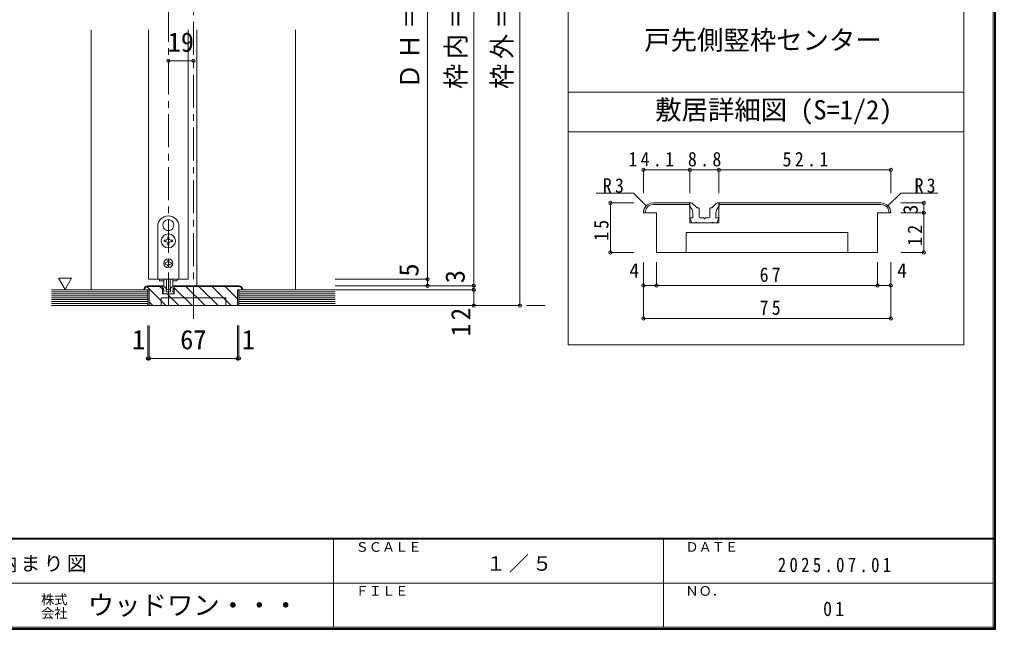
# Model space of a CAD drawing. Units: millimetres at full size, sheet at 1:5, with parts at other scales. Extents: x -957 to 993, y -689 to 708.
# Drawn here: x 253 to 993, y -689 to -227 of the extents above; entities that cross this region are included whole.
import ezdxf
from ezdxf.enums import TextEntityAlignment as Align

# ---------------------------------------------------------------- set-up
doc = ezdxf.new("R2010")
doc.units = ezdxf.units.MM
doc.header["$LTSCALE"] = 5
doc.header["$PDMODE"] = 32
doc.header["$PDSIZE"] = 2.5
doc.linetypes.add('CHAIN1', pattern=[8, 5, -1, 1, -1])
for name, color, linetype, lineweight in [('0-B_寸法', 7, 'Continuous', 9), ('F-0_補助線', 7, 'Continuous', 9), ('F-1_枠', 6, 'Continuous', 9)]:
    doc.layers.add(name, color=color, linetype=linetype, lineweight=lineweight)
doc.layers.add('F-A_文字', color=7, linetype='Continuous')
doc.styles.add('HG丸ｺﾞｼｯｸM-PRO', font='')
doc.styles.add('ＭＳ ゴシック', font='')
doc.styles.get('HG丸ｺﾞｼｯｸM-PRO').set_extended_font_data('HG丸ｺﾞｼｯｸM-PRO')
doc.styles.get('ＭＳ ゴシック').set_extended_font_data('MS Gothic')

msp = doc.modelspace()

# ---------------------------------------------------------------- linework, layer by layer
at = {"layer": '0-B_寸法'}
for p, q in [((668.869, 68.058), (668.869, -473.435)), ((632.369, 6.407), (632.369, -431.593)), ((597.369, -443.593), (597.369, -23.593)), ((562.369, -37.593), (562.369, -423.594)), ((307.369, -431.594), (307.369, -234.593)), ((350.869, -234.593), (350.869, -423.594)), ((380.869, -234.593), (380.869, -423.594)), ((387.369, -234.593), (387.369, -428.593)), ((462.369, -234.593), (462.369, -431.594)), ((968.869, -281.942), (668.869, -281.942)), ((968.869, -311.942), (668.869, -311.942)), ((725.933, -340.783), (725.933, -358.283)), ((761.183, -340.783), (725.933, -340.783)), ((761.183, -340.783), (761.183, -358.283)), ((783.183, -340.783), (761.183, -340.783)), ((783.183, -340.783), (783.183, -358.283)), ((913.433, -340.783), (783.183, -340.783)), ((913.433, -340.783), (913.433, -358.283)), ((911.236, -367.98), (920.933, -358.283)), ((920.933, -358.283), (948.97, -358.283)), ((700.933, -365.783), (700.933, -403.283)), ((700.933, -365.783), (718.646, -365.783)), ((761.183, -365.783), (733.433, -365.783)), ((761.183, -367.033), (733.433, -367.033)), ((760.933, -365.783), (762.29, -365.783)), ((760.933, -368.283), (760.933, -365.783)), ((761.183, -365.783), (761.183, -380.783)), ((766.339, -369.314), (763.174, -366.149)), ((766.869, -369.533), (767.683, -369.533)), ((777.497, -369.533), (776.683, -369.533)), ((778.028, -369.314), (781.192, -366.149)), ((905.933, -365.783), (783.183, -365.783)), ((783.183, -365.783), (783.183, -380.783)), ((905.933, -367.033), (783.183, -367.033)), ((938.433, -365.783), (920.933, -365.783)), ((938.433, -365.783), (938.433, -403.283)), ((763.433, -377.033), (761.933, -377.033)), ((763.433, -377.033), (763.433, -373.873)), ((768.183, -376.283), (768.183, -370.033)), ((771.433, -377.033), (768.933, -377.033)), ((772.183, -377.783), (771.433, -377.033)), ((772.933, -377.033), (772.183, -377.783)), ((775.433, -377.033), (772.933, -377.033)), ((776.183, -376.283), (776.183, -370.033)), ((780.933, -377.033), (780.933, -373.873)), ((780.933, -377.033), (782.433, -377.033)), ((938.433, -373.283), (920.933, -373.283)), ((357.869, -383.594), (357.869, -423.594)), ((362.226, -384.582), (362.361, -384.619)), ((362.325, -384.754), (362.361, -384.619)), ((365.77, -378.445), (365.869, -378.544)), ((365.967, -378.445), (365.869, -378.544)), ((369.511, -384.582), (369.376, -384.619)), ((369.412, -384.754), (369.376, -384.619)), ((373.869, -423.594), (373.869, -383.594)), ((783.183, -380.783), (761.183, -380.783)), ((762.683, -380.783), (761.468, -377.717)), ((765.433, -380.783), (762.683, -380.783)), ((765.433, -380.783), (765.933, -380.283)), ((765.933, -380.283), (766.433, -380.783)), ((766.433, -380.783), (777.933, -380.783)), ((365.369, -392.394), (365.369, -391.444)), ((365.369, -391.444), (366.369, -391.444)), ((366.369, -391.444), (366.369, -392.394)), ((880.933, -388.283), (758.433, -388.283)), ((758.433, -403.283), (758.433, -388.283)), ((880.933, -403.283), (880.933, -388.283)), ((362.719, -394.094), (363.669, -394.094)), ((362.719, -395.094), (362.719, -394.094)), ((363.669, -395.094), (362.719, -395.094)), ((365.369, -397.744), (365.369, -396.794)), ((368.069, -394.094), (369.019, -394.094)), ((369.019, -395.094), (368.069, -395.094)), ((369.019, -394.094), (369.019, -395.094)), ((700.933, -403.283), (718.646, -403.283)), ((735.933, -403.283), (903.433, -403.283)), ((938.433, -403.283), (920.933, -403.283)), ((364.069, -411.094), (363.469, -411.094)), ((365.369, -409.194), (365.369, -409.794)), ((366.369, -409.194), (365.369, -409.194)), ((365.369, -413.394), (365.369, -413.994)), ((365.369, -413.994), (366.369, -413.994)), ((366.369, -409.194), (366.369, -409.794)), ((366.369, -413.394), (366.369, -413.994)), ((367.669, -411.094), (368.269, -411.094)), ((368.269, -412.094), (367.669, -412.094)), ((368.269, -411.094), (368.269, -412.094)), ((725.933, -428.283), (725.933, -410.783)), ((735.933, -428.283), (735.933, -410.783)), ((903.433, -428.283), (903.433, -410.783)), ((913.433, -428.283), (913.433, -410.783)), ((292.586, -422.78), (287.586, -431.44)), ((350.369, -428.593), (361.469, -428.593)), ((380.869, -423.594), (350.869, -423.594)), ((357.869, -423.594), (373.869, -423.594)), ((359.269, -423.594), (359.269, -424.794)), ((362.401, -424.794), (359.269, -424.794)), ((361.469, -434.593), (361.469, -428.593)), ((363.531, -430.006), (362.265, -428.74)), ((362.369, -428.015), (362.369, -423.594)), ((364.369, -423.594), (364.369, -431.215)), ((367.369, -423.594), (367.369, -431.215)), ((368.207, -430.006), (369.472, -428.74)), ((372.469, -424.794), (369.336, -424.794)), ((369.369, -428.015), (369.369, -423.594)), ((370.369, -428.594), (369.826, -428.594)), ((370.269, -434.593), (370.269, -428.593)), ((419.369, -428.593), (370.269, -428.593)), ((370.369, -429.594), (370.369, -428.594)), ((372.469, -423.594), (372.469, -424.794)), ((562.369, -423.594), (492.369, -423.594)), ((597.369, -428.594), (492.369, -428.594)), ((562.369, -423.594), (562.369, -428.594)), ((725.933, -453.283), (725.933, -428.283)), ((913.433, -428.283), (725.933, -428.283)), ((913.433, -453.283), (913.433, -428.283)), ((350.369, -431.594), (277.369, -431.594)), ((350.369, -433.094), (277.369, -433.094)), ((350.369, -434.594), (277.369, -434.594)), ((350.369, -436.094), (277.369, -436.094)), ((347.369, -431.593), (351.369, -431.593)), ((364.009, -443.593), (349.622, -429.207)), ((350.369, -429.093), (361.469, -429.093)), ((350.369, -443.593), (350.369, -431.594)), ((351.369, -443.593), (351.369, -431.593)), ((361.469, -431.154), (359.408, -429.093)), ((370.269, -434.593), (361.469, -434.593)), ((362.069, -434.593), (361.583, -433.367)), ((362.369, -433.093), (361.769, -433.093)), ((363.169, -434.593), (362.069, -434.593)), ((362.369, -433.093), (362.369, -431.83)), ((363.169, -434.593), (363.369, -434.393)), ((363.369, -434.393), (363.569, -434.593)), ((363.569, -434.593), (368.169, -434.593)), ((363.743, -430.094), (364.069, -430.094)), ((364.269, -432.793), (364.269, -430.294)), ((365.569, -433.093), (364.569, -433.093)), ((364.669, -431.515), (367.069, -431.515)), ((373.908, -443.593), (364.908, -434.593)), ((365.869, -433.393), (365.569, -433.093)), ((367.469, -432.793), (367.469, -430.294)), ((367.994, -430.094), (367.669, -430.094)), ((368.369, -434.393), (368.169, -434.593)), ((368.569, -434.593), (368.369, -434.393)), ((368.569, -434.593), (369.669, -434.593)), ((369.369, -433.093), (369.369, -431.83)), ((369.369, -433.093), (369.969, -433.093)), ((369.669, -434.593), (370.155, -433.367)), ((419.369, -429.093), (370.269, -429.093)), ((383.808, -443.593), (370.269, -430.055)), ((393.707, -443.593), (379.207, -429.093)), ((403.606, -443.593), (389.106, -429.093)), ((413.506, -443.593), (399.006, -429.093)), ((418.369, -438.557), (408.905, -429.093)), ((418.369, -431.593), (422.369, -431.593)), ((418.369, -443.593), (418.369, -431.593)), ((419.369, -431.594), (492.369, -431.594)), ((419.369, -443.593), (419.369, -431.594)), ((419.369, -433.094), (492.369, -433.094)), ((419.369, -434.594), (492.369, -434.594)), ((419.369, -436.094), (492.369, -436.094)), ((597.369, -431.593), (492.369, -431.593)), ((632.369, -443.593), (632.369, -431.593)), ((350.369, -437.594), (277.369, -437.594)), ((350.369, -439.094), (277.369, -439.094)), ((350.369, -440.594), (277.369, -440.594)), ((350.369, -442.094), (277.369, -442.094)), ((350.369, -443.594), (277.369, -443.594)), ((354.109, -443.593), (351.369, -440.853)), ((418.369, -443.593), (351.369, -443.593)), ((409.369, -437.593), (360.369, -437.593)), ((360.369, -443.593), (360.369, -437.593)), ((409.369, -443.593), (409.369, -437.593)), ((419.369, -437.594), (492.369, -437.594)), ((419.369, -439.094), (492.369, -439.094)), ((419.369, -440.594), (492.369, -440.594)), ((419.369, -442.094), (492.369, -442.094)), ((419.369, -443.594), (492.369, -443.594)), ((632.369, -443.593), (492.369, -443.593)), ((913.433, -453.283), (725.933, -453.283))]:
    msp.add_line(p, q, dxfattribs=at)
at = {"layer": '0-B_寸法', "linetype": 'CHAIN1'}
for p, q in [((384.869, -453.593), (384.869, 64.407)), ((365.869, -443.593), (365.869, -7.593)), ((277.369, -443.593), (651.369, -443.593))]:
    msp.add_line(p, q, dxfattribs=at)
at = {"layer": '0-B_寸法', "color": 4}
for p, q in [((365.869, -258.094), (384.869, -258.094)), ((350.369, -483.593), (350.369, -458.593)), ((351.369, -483.593), (351.369, -458.593)), ((418.369, -483.593), (418.369, -458.593)), ((419.369, -483.593), (419.369, -458.593)), ((350.369, -483.593), (351.369, -483.593)), ((351.369, -483.593), (418.369, -483.593)), ((418.369, -483.593), (419.369, -483.593))]:
    msp.add_line(p, q, dxfattribs=at)
at = {"layer": '0-B_寸法'}
for points in [[(968.869, 68.058), (968.869, -473.435), (668.869, -473.435)], [(728.13, -367.98), (718.433, -358.283), (690.193, -358.283)], [(783.433, -368.283), (783.433, -365.783), (782.076, -365.783)], [(735.933, -403.283), (735.933, -373.283), (725.933, -373.283)], [(903.433, -403.283), (903.433, -373.283), (913.433, -373.283)], [(778.933, -380.783), (778.433, -380.283), (777.933, -380.783)], [(778.933, -380.783), (781.683, -380.783), (782.898, -377.717)], [(366.369, -396.794), (366.369, -397.744), (365.369, -397.744)], [(363.469, -411.094), (363.469, -412.094), (364.069, -412.094)], [(292.586, -422.78), (282.586, -422.78), (287.586, -431.44)], [(361.369, -429.594), (361.369, -428.594), (361.912, -428.594)], [(367.169, -433.093), (366.169, -433.093), (365.869, -433.393)]]:
    msp.add_lwpolyline(points, dxfattribs=at)
for centre, radius in [((365.869, -394.594), 5.35), ((365.869, -411.594), 3.5)]:
    msp.add_circle(centre, radius, dxfattribs=at)
for centre, radius, start, end in [((733.433, -373.283), 7.5, 90, 180), ((733.433, -373.283), 6.25, 90, 180), ((755.933, -373.873), 7.5, 0, 48.19), ((762.29, -367.033), 1.25, 45, 90), ((766.869, -368.783), 0.75, 225, 270), ((767.683, -370.033), 0.5, 360, 90), ((776.683, -370.033), 0.5, 90, 180), ((777.497, -368.783), 0.75, 270, 315), ((788.433, -373.873), 7.5, 131.81, 180), ((782.076, -367.033), 1.25, 90, 135), ((905.933, -373.283), 7.5, 0, 90), ((905.933, -373.283), 6.25, 0, 90), ((365.869, -383.594), 8, 0, 180), ((761.933, -377.533), 0.5, 90, 201.616), ((768.933, -376.283), 0.75, 180, 270), ((775.433, -376.283), 0.75, 270, 360), ((782.433, -377.533), 0.5, 338.384, 90), ((365.869, -382.594), 4.15, 91.3645, 208.6355), ((365.869, -382.594), 4.15, 331.3645, 88.6355), ((365.869, -382.594), 4.15, 211.3645, 328.6355), ((363.669, -392.394), 1.7, 270, 0), ((363.669, -396.794), 1.7, 0, 90), ((368.069, -392.394), 1.7, 180, 270), ((368.069, -396.794), 1.7, 90, 180), ((364.069, -409.794), 1.3, 270, 0), ((364.069, -413.394), 1.3, 0, 90), ((367.669, -409.794), 1.3, 180, 270), ((367.669, -413.394), 1.3, 90, 180), ((350.369, -431.593), 3, 90, 180), ((361.912, -429.094), 0.5, 45, 90), ((364.369, -428.015), 2, 180, 264.78409), ((367.369, -428.015), 2, 275.21591, 0), ((369.826, -429.094), 0.5, 90, 135), ((419.369, -431.593), 3, 0, 90), ((350.369, -431.593), 2.5, 90, 180), ((359.369, -431.83), 3, 0, 48.19), ((361.769, -433.293), 0.2, 90, 201.616), ((363.743, -429.794), 0.3, 225, 270), ((364.069, -430.294), 0.2, 360, 90), ((364.169, -430.206), 0.2, 0, 84.78409), ((364.569, -432.793), 0.3, 180, 270), ((364.669, -431.215), 0.3, 180, 270), ((367.069, -431.215), 0.3, 270, 0), ((367.169, -432.793), 0.3, 270, 360), ((367.569, -430.206), 0.2, 95.21591, 180), ((367.669, -430.294), 0.2, 90, 180), ((367.994, -429.794), 0.3, 270, 315), ((372.369, -431.83), 3, 131.81, 180), ((369.969, -433.293), 0.2, 338.384, 90), ((419.369, -431.593), 2.5, 0, 89.9992)]:
    msp.add_arc(centre, radius, start, end, dxfattribs=at)
for p in [(365.869, -258.094), (384.869, -258.094), (725.933, -340.783), (761.183, -340.783), (783.183, -340.783), (913.433, -340.783), (700.933, -365.783), (938.433, -365.783), (938.433, -373.283), (700.933, -403.283), (938.433, -403.283), (562.369, -423.594), (562.369, -428.594), (597.369, -428.594), (725.933, -428.283), (735.933, -428.283), (903.433, -428.283), (913.433, -428.283), (597.369, -431.593), (597.369, -443.593), (632.369, -443.593), (725.933, -453.283), (913.433, -453.283), (350.369, -483.593), (351.369, -483.593), (418.369, -483.593), (419.369, -483.593)]:
    msp.add_point(p, dxfattribs=at)
at = {"layer": 'F-0_補助線'}
for p, q in [((491.115, -620.732), (491.115, -687.398)), ((741.115, -620.732), (741.115, -687.398))]:
    msp.add_line(p, q, dxfattribs=at)
at = {"layer": 'F-1_枠'}
for p, q in [((991.115, 707.602), (991.115, -689.065)), ((991.948, 707.602), (991.948, -689.065)), ((992.782, 707.602), (992.782, -689.065)), ((992.782, -619.898), (-957.218, -619.898)), ((992.782, -620.731), (-957.218, -620.731)), ((491.115, -620.731), (491.115, -687.398)), ((17.782, -654.065), (991.115, -654.066)), ((992.782, -687.398), (-957.218, -687.398)), ((992.782, -688.231), (-957.218, -688.231)), ((992.782, -689.065), (-957.218, -689.065))]:
    msp.add_line(p, q, dxfattribs=at)

# ---------------------------------------------------------------- texts
at = {"layer": '0-B_寸法', "style": 'ＭＳ ゴシック'}
for s, height, p in [('戸先側竪枠センター', 14.66, (726.604, -254.074)), ('19', 14.66, (365.369, -255.594)), ('敷居詳細図 (S=1/2)', 14.66, (734.859, -306.942)), ('4', 11, (715.245, -425.783)), ('4', 11, (918.221, -425.783)), ('1', 14.66, (338.347, -481.093)), ('67', 14.66, (374.869, -481.093)), ('1', 14.66, (421.622, -481.093))]:
    msp.add_text(s, height=height, dxfattribs=at).set_placement(p, align=Align.BOTTOM_LEFT)
for s, height, p in [('3', 11, (937.118, -374.533)), ('5', 14.66, (559.869, -421.594)), ('3', 14.66, (594.869, -426.594))]:
    msp.add_text(s, height=height, rotation=90, dxfattribs=at).set_placement(p, align=Align.BOTTOM_LEFT)
at = {"layer": '0-B_寸法', "attachment_point": 7, "rotation": 90, "style": 'ＭＳ ゴシック'}
for s, insert, char_height in [('\\T1.19;\\W0.95;ＤＨ＝1,983', (559.869, -279.344), 14.66), ('\\T1.19;\\W0.95;枠内＝2,002', (594.869, -279.344), 14.66), ('\\T1.19;\\W0.95;枠外＝2,047', (629.869, -279.344), 14.66), ('\\T1.36;\\W0.9;15', (699.618, -394.533), 11), ('\\T1.36;\\W0.9;12', (937.118, -398.283), 11), ('\\T1.27;\\W0.95;12', (594.869, -466.843), 14.66)]:
    msp.add_mtext(s, dxfattribs=dict(at, insert=insert, char_height=char_height))
at = {"layer": '0-B_寸法', "char_height": 11, "attachment_point": 7, "style": 'ＭＳ ゴシック'}
for s, insert in [('\\T1.38;\\W0.9;14.1', (714.528, -338.283)), ('\\T1.38;\\W0.9;8.8', (759.683, -338.283)), ('\\T1.38;\\W0.9;52.1', (831.433, -338.283)), ('\\T1.36;\\W0.9;R3', (695.193, -358.283)), ('\\T1.36;\\W0.9;R3', (931.47, -358.283)), ('\\T1.36;\\W0.9;67', (814.058, -425.783)), ('\\T1.36;\\W0.9;75', (814.058, -450.783)), ('\\T1.39;\\W0.85;2025.07.01', (827.782, -645.732))]:
    msp.add_mtext(s, dxfattribs=dict(at, insert=insert))
at = {"layer": 'F-0_補助線', "style": 'ＭＳ ゴシック'}
for s, p in [('ＳＣＡＬＥ', (507.782, -632.398)), ('ＤＡＴＥ', (757.782, -632.398)), ('ＦＩＬＥ', (507.782, -665.732)), ('ＮＯ．', (757.782, -665.732))]:
    msp.add_text(s, height=7.331, dxfattribs=at).set_placement(p, align=Align.BOTTOM_LEFT)
at = {"layer": 'F-0_補助線', "insert": (606.605, -645.845), "char_height": 11, "attachment_point": 7, "style": 'ＭＳ ゴシック'}
msp.add_mtext('\\T1.17;１／５', dxfattribs=at)
at = {"layer": 'F-1_枠', "color": 7, "style": 'HG丸ｺﾞｼｯｸM-PRO'}
for s, height, p in [('株式', 7.331, (269.449, -672.232)), ('ウッドワン・・・', 14.66, (304.825, -682.398)), ('会社', 7.331, (269.449, -682.565))]:
    msp.add_text(s, height=height, dxfattribs=at).set_placement(p, align=Align.BOTTOM_LEFT)
at = {"layer": 'F-A_文字', "char_height": 11, "attachment_point": 7, "style": 'ＭＳ ゴシック'}
for s, insert in [('\\T1.17;建具納まり図', (201.115, -645.731)), ('\\T1.36;\\W0.9;01', (862.157, -679.065))]:
    msp.add_mtext(s, dxfattribs=dict(at, insert=insert))

doc.saveas('drawing.dxf')
